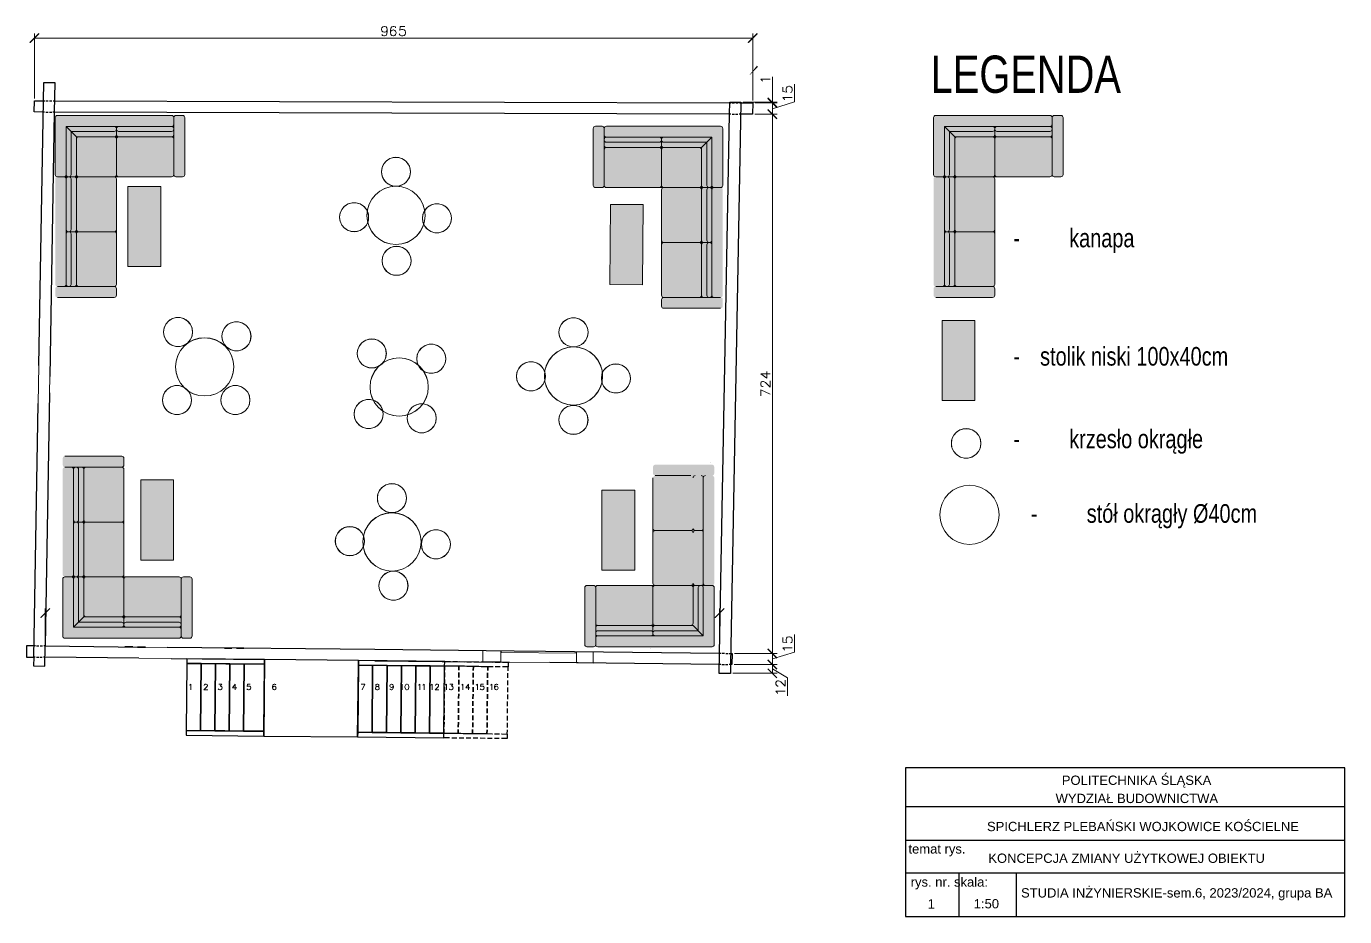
# Model space of a CAD drawing. Header units: millimetres. Extents: x 0 to 673989, y 0 to 383369.
# Drawn here: x 281982 to 299692, y 181524 to 193476 of the extents above; entities that cross this region are included whole.
import ezdxf

# ---------------------------------------------------------------- set-up
doc = ezdxf.new("R2010")
doc.units = ezdxf.units.MM
doc.header["$LTSCALE"] = 500
for name, color, linetype, lineweight in [('meble', 5, 'Continuous', 80), ('przekrój', 140, 'Continuous', 80), ('tabelka', 3, 'Continuous', 15)]:
    doc.layers.add(name, color=color, linetype=linetype, lineweight=lineweight)
for name, color, linetype in [('niewidoczne', 6, 'Continuous'), ('PDF _320-W Umeblowanie', 7, 'Continuous'), ('PDF _A_BUD_DESKI NIEWIDOCZNE', 7, 'Continuous'), ('PDF _A_BUD_slusarka', 7, 'Continuous'), ('PDF _wymiary', 7, 'Continuous'), ('schody', 7, 'Continuous'), ('Tekst', 1, 'Continuous')]:
    doc.layers.add(name, color=color, linetype=linetype)
doc.layers.add('wymiary', color=252, linetype='Continuous', true_color=0x696969)
doc.styles.add('CDMSTYLE', font='CDMSIMPL', dxfattribs={"width": 0.8, "bigfont": 'CDMBIGPL'})
doc.styles.add('PDF Arial', font='arial.ttf')

msp = doc.modelspace()

# ---------------------------------------------------------------- hatches: boundary and pattern name
at = {"layer": 'meble', "lineweight": 25, "true_color": 0xffffff, "transparency": 33554559}
for points in [[(282399, 191457), (282384, 191461), (282373, 191472), (282369, 191487), (282369, 192251), (282373, 192265), (282384, 192276), (282399, 192280), (283933, 192280), (283948, 192276), (283959, 192265), (283962, 192251), (283962, 191995), (282654, 191995), (282654, 191457)], [(284080, 192280), (284094, 192276), (284105, 192265), (284109, 192251), (284109, 191487), (284105, 191472), (284094, 191461), (284080, 191457), (283992, 191457), (283977, 191461), (283966, 191472), (283962, 191487), (283962, 192251), (283966, 192265), (283977, 192276), (283992, 192280)], [(294198, 191457), (294183, 191461), (294173, 191472), (294169, 191487), (294169, 192251), (294173, 192265), (294183, 192276), (294198, 192280), (295733, 192280), (295747, 192276), (295758, 192265), (295762, 192251), (295762, 191995), (294454, 191995), (294454, 191457)], [(295879, 192280), (295894, 192276), (295905, 192265), (295909, 192251), (295909, 191487), (295905, 191472), (295894, 191461), (295879, 191457), (295791, 191457), (295777, 191461), (295766, 191472), (295762, 191487), (295762, 192251), (295766, 192265), (295777, 192276), (295791, 192280)], [(283962, 191995), (283962, 191487), (283959, 191472), (283948, 191461), (283933, 191457), (282654, 191457), (282654, 191995)], [(289628, 192135), (289613, 192131), (289602, 192120), (289598, 192105), (289598, 191341), (289602, 191327), (289613, 191316), (289628, 191312), (289716, 191312), (289730, 191316), (289741, 191327), (289745, 191341), (289745, 192105), (289741, 192120), (289730, 192131), (289716, 192135)], [(291309, 191312), (291324, 191316), (291334, 191327), (291338, 191341), (291338, 192105), (291334, 192120), (291324, 192131), (291309, 192135), (289774, 192135), (289760, 192131), (289749, 192120), (289745, 192105), (289745, 191850), (291053, 191850), (291053, 191312)], [(295762, 191995), (295762, 191487), (295758, 191472), (295747, 191461), (295733, 191457), (294454, 191457), (294454, 191995)], [(289745, 191850), (289745, 191341), (289749, 191327), (289760, 191316), (289774, 191312), (291053, 191312), (291053, 191850)], [(282654, 191457), (282654, 189983), (282399, 189983), (282384, 189987), (282373, 189998), (282369, 190012), (282369, 191428), (282373, 191443), (282384, 191454), (282399, 191457)], [(283163, 191457), (283177, 191454), (283188, 191443), (283192, 191428), (283192, 190012), (283188, 189998), (283177, 189987), (283163, 189983), (282654, 189983), (282654, 191457)], [(294454, 191457), (294454, 189983), (294198, 189983), (294183, 189987), (294173, 189998), (294169, 190012), (294169, 191428), (294173, 191443), (294183, 191454), (294198, 191457)], [(294962, 191457), (294977, 191454), (294988, 191443), (294991, 191428), (294991, 190012), (294988, 189998), (294977, 189987), (294962, 189983), (294454, 189983), (294454, 191457)], [(290545, 191312), (290530, 191308), (290520, 191297), (290516, 191283), (290516, 189867), (290520, 189852), (290530, 189842), (290545, 189838), (291053, 189838), (291053, 191312)], [(291053, 191312), (291053, 189838), (291309, 189838), (291324, 189842), (291334, 189852), (291338, 189867), (291338, 191283), (291334, 191297), (291324, 191308), (291309, 191312)], [(283163, 189983), (283177, 189979), (283188, 189968), (283192, 189954), (283192, 189866), (283188, 189851), (283177, 189840), (283163, 189837), (282399, 189837), (282384, 189840), (282373, 189851), (282369, 189866), (282369, 189954), (282373, 189968), (282384, 189979), (282399, 189983)], [(294962, 189983), (294977, 189979), (294988, 189968), (294991, 189954), (294991, 189866), (294988, 189851), (294977, 189840), (294962, 189837), (294198, 189837), (294183, 189840), (294173, 189851), (294169, 189866), (294169, 189954), (294173, 189968), (294183, 189979), (294198, 189983)], [(290545, 189838), (290530, 189834), (290520, 189823), (290516, 189808), (290516, 189720), (290520, 189706), (290530, 189695), (290545, 189691), (291309, 189691), (291324, 189695), (291334, 189706), (291338, 189720), (291338, 189808), (291334, 189823), (291324, 189834), (291309, 189838)], [(283263, 187559), (283278, 187563), (283288, 187574), (283292, 187589), (283292, 187677), (283288, 187691), (283278, 187702), (283263, 187706), (282499, 187706), (282484, 187702), (282474, 187691), (282470, 187677), (282470, 187589), (282474, 187574), (282484, 187563), (282499, 187559)], [(282755, 186085), (282755, 187559), (282499, 187559), (282484, 187555), (282474, 187545), (282470, 187530), (282470, 186114), (282474, 186100), (282484, 186089), (282499, 186085)], [(283263, 186085), (283278, 186089), (283288, 186100), (283292, 186114), (283292, 187530), (283288, 187545), (283278, 187555), (283263, 187559), (282755, 187559), (282755, 186085)], [(290430, 187445), (290415, 187449), (290404, 187460), (290400, 187474), (290400, 187562), (290404, 187577), (290415, 187588), (290430, 187592), (291194, 187592), (291208, 187588), (291219, 187577), (291223, 187562), (291223, 187474), (291219, 187460), (291208, 187449), (291194, 187445)], [(290430, 185971), (290415, 185975), (290404, 185985), (290400, 186000), (290400, 187416), (290404, 187430), (290415, 187441), (290430, 187445), (290938, 187445), (290938, 185971)], [(290938, 185971), (290938, 187445), (291194, 187445), (291208, 187441), (291219, 187430), (291223, 187416), (291223, 186000), (291219, 185985), (291208, 185975), (291194, 185971)], [(282499, 186085), (282484, 186081), (282474, 186070), (282470, 186056), (282470, 185292), (282474, 185277), (282484, 185266), (282499, 185262), (284033, 185262), (284048, 185266), (284059, 185277), (284063, 185292), (284063, 185547), (282755, 185547), (282755, 186085)], [(284063, 185547), (284063, 186056), (284059, 186070), (284048, 186081), (284033, 186085), (282755, 186085), (282755, 185547)], [(284180, 185262), (284195, 185266), (284205, 185277), (284209, 185292), (284209, 186056), (284205, 186070), (284195, 186081), (284180, 186085), (284092, 186085), (284077, 186081), (284067, 186070), (284063, 186056), (284063, 185292), (284067, 185277), (284077, 185266), (284092, 185262)], [(289512, 185148), (289498, 185152), (289487, 185163), (289483, 185177), (289483, 185941), (289487, 185956), (289498, 185967), (289512, 185971), (289600, 185971), (289615, 185967), (289626, 185956), (289630, 185941), (289630, 185177), (289626, 185163), (289615, 185152), (289600, 185148)], [(289630, 185433), (289630, 185941), (289634, 185956), (289644, 185967), (289659, 185971), (290938, 185971), (290938, 185433)], [(291194, 185971), (291208, 185967), (291219, 185956), (291223, 185941), (291223, 185177), (291219, 185163), (291208, 185152), (291194, 185148), (289659, 185148), (289644, 185152), (289634, 185163), (289630, 185177), (289630, 185433), (290938, 185433), (290938, 185971)]]:
    msp.add_hatch(color=7, dxfattribs=at).paths.add_polyline_path(points)

# ---------------------------------------------------------------- linework, layer by layer
at = {"layer": 'meble', "lineweight": 9}
for points in [[(282684, 191457, -0.41375), (282654, 191487, 0.41375), (282684, 191457, 0.414375), (282654, 191428, -0.414375), (282684, 191457), (282399, 191457, -0.414375), (282369, 191487), (282369, 192251, -0.414375), (282399, 192280), (283933, 192280, -0.41375), (283962, 192251, -0.414375), (283992, 192280), (284080, 192280)], [(283962, 191966, 0.414375), (283933, 191995, -0.414375), (283962, 191966), (283962, 192024), (283962, 192251), (283962, 192163, -0.414375), (283933, 192134, -0.41375), (283962, 192104), (283962, 192095), (283962, 192024, -0.41375), (283933, 191995)], [(284080, 192280, -0.41375), (284109, 192251), (284109, 191487, -0.41375), (284080, 191457), (283992, 191457, -0.414375), (283962, 191487), (283962, 192251)], [(294483, 191457, -0.41375), (294454, 191487, 0.41375), (294483, 191457, 0.414375), (294454, 191428, -0.414375), (294483, 191457), (294198, 191457, -0.414375), (294169, 191487), (294169, 192251, -0.414375), (294198, 192280), (295733, 192280, -0.41375), (295762, 192251, -0.414375), (295791, 192280), (295879, 192280)], [(295762, 191966, 0.414375), (295733, 191995, -0.414375), (295762, 191966), (295762, 192024), (295762, 192251), (295762, 192163, -0.414375), (295733, 192134, -0.41375), (295762, 192104), (295762, 192095), (295762, 192024, -0.41375), (295733, 191995)], [(295879, 192280, -0.41375), (295909, 192251), (295909, 191487, -0.41375), (295879, 191457), (295791, 191457, -0.414375), (295762, 191487), (295762, 192251)], [(282654, 189983), (282654, 190012), (282654, 190691), (282654, 190012), (282654, 191428), (282654, 190750), (282654, 191428), (282654, 191457), (282654, 191487), (282654, 191995), (282516, 192134), (282516, 191487, -0.41375), (282487, 191457), (282399, 191457), (282487, 191457), (282545, 191457), (282554, 191457), (282625, 191457), (282545, 191457), (282554, 191457, -0.415), (282583, 191428), (282583, 190750, -0.415), (282554, 190720, -0.414375), (282583, 190691), (282583, 190012, -0.415), (282554, 189983)], [(283962, 191995), (283933, 191995), (283221, 191995), (283933, 191995), (282684, 191995), (283163, 191995), (282654, 191995), (282516, 192134), (283163, 192134), (282516, 192134), (282583, 192066), (283163, 192066, 0.41375), (283192, 192095), (283192, 192024), (283192, 192104), (283192, 192095), (283192, 192104, 0.41375), (283163, 192134, -0.41375), (283192, 192104, -0.41375), (283221, 192134), (283933, 192134), (282516, 192134), (282516, 191487), (282516, 192134), (282583, 192066), (282583, 191487, -0.414375), (282554, 191457)], [(283192, 192095, 0.41375), (283221, 192066), (283933, 192066, 0.41375), (283962, 192095)], [(289628, 192135, 0.415), (289598, 192105), (289598, 191341, 0.414375), (289628, 191312), (289716, 191312, 0.41375), (289745, 191341), (289745, 192105)], [(291024, 191312, 0.414375), (291053, 191341, -0.414375), (291024, 191312, -0.415), (291053, 191283, 0.415), (291024, 191312), (291309, 191312, 0.41375), (291338, 191341), (291338, 192105, 0.414375), (291309, 192135), (289774, 192135, 0.415), (289745, 192105, 0.414375), (289716, 192135), (289628, 192135)], [(289745, 191820, -0.415), (289774, 191850, 0.415), (289745, 191820), (289745, 191879), (289745, 192105), (289745, 192017, 0.414375), (289774, 191988, 0.415), (289745, 191959), (289745, 191950), (289745, 191879, 0.414375), (289774, 191850)], [(289745, 191850), (289774, 191850), (290486, 191850), (289774, 191850), (291024, 191850), (290545, 191850), (291053, 191850), (291192, 191988), (290545, 191988), (291192, 191988), (291124, 191921), (290545, 191921, -0.414375), (290516, 191950), (290516, 191879), (290516, 191959), (290516, 191950), (290516, 191959, -0.414375), (290545, 191988, 0.414375), (290516, 191959, 0.415), (290486, 191988), (289774, 191988), (291192, 191988), (291192, 191341), (291192, 191988), (291124, 191921), (291124, 191341, 0.414375), (291154, 191312)], [(291053, 189838), (291053, 189867), (291053, 190545), (291053, 189867), (291053, 191283), (291053, 190604), (291053, 191283), (291053, 191312), (291053, 191341), (291053, 191850), (291192, 191988), (291192, 191341, 0.414375), (291221, 191312), (291309, 191312), (291221, 191312), (291162, 191312), (291154, 191312), (291083, 191312), (291162, 191312), (291154, 191312, 0.415), (291124, 191283), (291124, 190604, 0.414375), (291154, 190575, 0.415), (291124, 190545), (291124, 189867, 0.414375), (291154, 189838)], [(294454, 189983), (294454, 190012), (294454, 190691), (294454, 190012), (294454, 191428), (294454, 190750), (294454, 191428), (294454, 191457), (294454, 191487), (294454, 191995), (294315, 192134), (294315, 191487, -0.41375), (294286, 191457), (294198, 191457), (294286, 191457), (294345, 191457), (294353, 191457), (294425, 191457), (294345, 191457), (294353, 191457, -0.415), (294383, 191428), (294383, 190750, -0.415), (294353, 190720, -0.414375), (294383, 190691), (294383, 190012, -0.415), (294353, 189983)], [(295762, 191995), (295733, 191995), (295021, 191995), (295733, 191995), (294483, 191995), (294962, 191995), (294454, 191995), (294315, 192134), (294962, 192134), (294315, 192134), (294383, 192066), (294962, 192066, 0.41375), (294991, 192095), (294991, 192024), (294991, 192104), (294991, 192095), (294991, 192104, 0.41375), (294962, 192134, -0.41375), (294991, 192104, -0.41375), (295021, 192134), (295733, 192134), (294315, 192134), (294315, 191487), (294315, 192134), (294383, 192066), (294383, 191487, -0.414375), (294353, 191457)], [(294991, 192095, 0.41375), (295021, 192066), (295733, 192066, 0.41375), (295762, 192095)], [(290516, 191950, -0.415), (290486, 191921), (289774, 191921, -0.415), (289745, 191950)], [(282654, 191487, -0.41375), (282625, 191457, -0.414375), (282654, 191428)], [(294286, 191457, -0.414375), (294315, 191428, -0.415), (294345, 191457, -0.414375), (294315, 191487, 0.414375), (294345, 191457)], [(294454, 191487, -0.41375), (294425, 191457, -0.414375), (294454, 191428)], [(291053, 191341, 0.41375), (291083, 191312, 0.414375), (291053, 191283)], [(291221, 191312, 0.415), (291192, 191283, 0.414375), (291162, 191312, 0.41375), (291192, 191341, -0.41375), (291162, 191312)], [(282684, 189983, -0.414375), (282654, 190012, 0.414375), (282684, 189983), (282625, 189983), (282554, 189983), (282545, 189983), (282487, 189983), (282399, 189983), (283163, 189983, 0.414375), (283192, 190012, -0.414375), (283163, 189983, -0.41375), (283192, 189954), (283192, 189866, -0.414375), (283163, 189837), (282399, 189837)], [(282545, 189983, -0.415), (282516, 190012, -0.414375), (282487, 189983)], [(291024, 189838, 0.414375), (291053, 189867, -0.414375), (291024, 189838), (291083, 189838), (291154, 189838), (291162, 189838), (291221, 189838), (291309, 189838), (290545, 189838, -0.41375), (290516, 189867, 0.41375), (290545, 189838, 0.414375), (290516, 189808), (290516, 189720, 0.41375), (290545, 189691), (291309, 189691)], [(291162, 189838, 0.41375), (291192, 189867, 0.414375), (291221, 189838)], [(294483, 189983, -0.414375), (294454, 190012, 0.414375), (294483, 189983), (294425, 189983), (294353, 189983), (294345, 189983), (294286, 189983), (294198, 189983), (294962, 189983, 0.414375), (294991, 190012, -0.414375), (294962, 189983, -0.41375), (294991, 189954), (294991, 189866, -0.414375), (294962, 189837), (294198, 189837)], [(294345, 189983, -0.415), (294315, 190012, -0.414375), (294286, 189983)], [(282784, 187559, 0.414375), (282755, 187530, -0.414375), (282784, 187559), (282725, 187559), (282654, 187559), (282645, 187559), (282587, 187559), (282499, 187559), (283263, 187559, -0.415), (283292, 187530, 0.415), (283263, 187559, 0.414375), (283292, 187589), (283292, 187677, 0.415), (283263, 187706), (282499, 187706)], [(282755, 187559), (282755, 187530), (282755, 186851), (282755, 187530), (282755, 186114), (282755, 186793), (282755, 186114), (282755, 186085), (282755, 186056), (282755, 185547), (282616, 185409), (282616, 186056, 0.415), (282587, 186085), (282499, 186085), (282587, 186085), (282645, 186085), (282654, 186085), (282725, 186085), (282645, 186085), (282654, 186085, 0.41375), (282684, 186114), (282684, 186793, 0.414375), (282654, 186822, 0.41375), (282684, 186851), (282684, 187530, 0.414375), (282654, 187559)], [(282645, 187559, 0.414375), (282616, 187530, 0.415), (282587, 187559)], [(291047, 187445, -0.414375), (291076, 187416, -0.414375), (291106, 187445)], [(282784, 186085, 0.414375), (282755, 186056, -0.414375), (282784, 186085, -0.41375), (282755, 186114, 0.41375), (282784, 186085), (282499, 186085, 0.414375), (282470, 186056), (282470, 185292, 0.41375), (282499, 185262), (284033, 185262, 0.414375), (284063, 185292, 0.41375), (284092, 185262), (284180, 185262)], [(282587, 186085, 0.414375), (282616, 186114, 0.41375), (282645, 186085, 0.414375), (282616, 186056, -0.414375), (282645, 186085)], [(284063, 185547), (284033, 185547), (283321, 185547), (284033, 185547), (282784, 185547), (283263, 185547), (282755, 185547), (282616, 185409), (283263, 185409), (282616, 185409), (282684, 185476), (283263, 185476, -0.414375), (283292, 185447), (283292, 185518), (283292, 185438), (283292, 185447), (283292, 185438, -0.414375), (283263, 185409, 0.414375), (283292, 185438, 0.41375), (283321, 185409), (284033, 185409), (282616, 185409), (282616, 186056), (282616, 185409), (282684, 185476), (282684, 186056, 0.414375), (282654, 186085)], [(282755, 186056, 0.415), (282725, 186085, 0.414375), (282755, 186114)], [(284180, 185262, 0.414375), (284209, 185292), (284209, 186056, 0.415), (284180, 186085), (284092, 186085, 0.414375), (284063, 186056), (284063, 185292)], [(289512, 185148, -0.41375), (289483, 185177), (289483, 185941, -0.41375), (289512, 185971), (289600, 185971, -0.41375), (289630, 185941), (289630, 185177)], [(290908, 185971, -0.41375), (290938, 185941, 0.41375), (290908, 185971, 0.414375), (290938, 186000, -0.414375), (290908, 185971), (291194, 185971, -0.41375), (291223, 185941), (291223, 185177, -0.41375), (291194, 185148), (289659, 185148, -0.41375), (289630, 185177, -0.41375), (289600, 185148), (289512, 185148)], [(289630, 185433), (289659, 185433), (290371, 185433), (289659, 185433), (290908, 185433), (290430, 185433), (290938, 185433), (291076, 185295), (290430, 185295), (291076, 185295), (291009, 185362), (290430, 185362, 0.415), (290400, 185333), (290400, 185404), (290400, 185324), (290400, 185333), (290400, 185324, 0.414375), (290430, 185295, -0.414375), (290400, 185324, -0.41375), (290371, 185295), (289659, 185295), (291076, 185295), (291076, 185941), (291076, 185295), (291009, 185362), (291009, 185941, -0.41375), (291038, 185971)], [(290938, 185941, -0.414375), (290967, 185971, -0.415), (290938, 186000)], [(291106, 185971, -0.414375), (291076, 186000, -0.414375), (291047, 185971, -0.41375), (291076, 185941, 0.41375), (291047, 185971)], [(283292, 185447, -0.41375), (283321, 185476), (284033, 185476, -0.414375), (284063, 185447)], [(284063, 185577, -0.414375), (284033, 185547, 0.414375), (284063, 185577), (284063, 185518), (284063, 185292), (284063, 185380, 0.415), (284033, 185409, 0.414375), (284063, 185438), (284063, 185447), (284063, 185518, 0.415), (284033, 185547)], [(289630, 185462, 0.414375), (289659, 185433, -0.414375), (289630, 185462), (289630, 185404), (289630, 185177), (289630, 185265, -0.414375), (289659, 185295, -0.41375), (289630, 185324), (289630, 185333), (289630, 185404, -0.41375), (289659, 185433)], [(290400, 185333, 0.414375), (290371, 185362), (289659, 185362, 0.414375), (289630, 185333)]]:
    msp.add_lwpolyline(points, format="xyb", dxfattribs=at)
for points in [[(282654, 191966, -0.414375), (282684, 191995, 0.414375)], [(283192, 192024, -0.41375), (283163, 191995, -0.414375), (283192, 191966, -0.414375), (283221, 191995, -0.41375)], [(294454, 191966, -0.414375), (294483, 191995, 0.414375)], [(294991, 192024, -0.41375), (294962, 191995, -0.414375), (294991, 191966, -0.414375), (295021, 191995, -0.41375)], [(290516, 191879, 0.41375), (290545, 191850, 0.414375), (290516, 191820, 0.415), (290486, 191850, 0.414375)], [(291053, 191820, 0.415), (291024, 191850, -0.415)], [(283192, 191487, -0.41375), (283163, 191457, -0.414375), (283192, 191428, 0.414375), (283163, 191457), (282684, 191457), (282625, 191457), (282684, 191457), (283933, 191457), (283221, 191457, -0.41375)], [(294991, 191487, -0.41375), (294962, 191457, -0.414375), (294991, 191428, 0.414375), (294962, 191457), (294483, 191457), (294425, 191457), (294483, 191457), (295733, 191457), (295021, 191457, -0.41375)], [(282545, 190720, -0.415), (282516, 190750), (282516, 191428), (282516, 190012), (282516, 190691, -0.414375)], [(283192, 190691), (283192, 190012), (283192, 191428), (283192, 190750, -0.414375), (283163, 190720, -0.41375)], [(290516, 191341, 0.41375), (290545, 191312, 0.414375), (290516, 191283, -0.414375), (290545, 191312), (291024, 191312), (291083, 191312), (291024, 191312), (289774, 191312), (290486, 191312, 0.414375)], [(290516, 190545), (290516, 189867), (290516, 191283), (290516, 190604, 0.41375), (290545, 190575, 0.414375)], [(291162, 190575, 0.41375), (291192, 190604), (291192, 191283), (291192, 189867), (291192, 190545, 0.414375)], [(294345, 190720, -0.415), (294315, 190750), (294315, 191428), (294315, 190012), (294315, 190691, -0.414375)], [(294991, 190691), (294991, 190012), (294991, 191428), (294991, 190750, -0.414375), (294962, 190720, -0.41375)], [(294454, 190691, -0.41375), (294483, 190720, -0.414375), (294454, 190750, -0.414375), (294425, 190720, -0.41375)], [(291053, 190545, 0.415), (291024, 190575, 0.414375), (291053, 190604, 0.41375), (291083, 190575, 0.414375)], [(282645, 186822, 0.414375), (282616, 186793), (282616, 186114), (282616, 187530), (282616, 186851, 0.41375)], [(283292, 186851), (283292, 187530), (283292, 186114), (283292, 186793, 0.415), (283263, 186822, 0.414375)], [(290400, 186737), (290400, 187416), (290400, 186000), (290400, 186678, -0.414375), (290430, 186708, -0.415)], [(291047, 186708, -0.41375), (291076, 186678), (291076, 186000), (291076, 187416), (291076, 186737, -0.414375)], [(282755, 186851, 0.41375), (282784, 186822, 0.414375), (282755, 186793, 0.415), (282725, 186822, 0.414375)], [(290938, 186737, -0.414375), (290908, 186708, -0.41375), (290938, 186678, -0.414375), (290967, 186708, -0.415)], [(283292, 186056, 0.415), (283263, 186085, 0.414375), (283292, 186114, -0.414375), (283263, 186085), (282784, 186085), (282725, 186085), (282784, 186085), (284033, 186085), (283321, 186085, 0.414375)], [(290400, 185941, -0.414375), (290430, 185971, -0.415), (290400, 186000, 0.415), (290430, 185971), (290908, 185971), (290967, 185971), (290908, 185971), (289659, 185971), (290371, 185971, -0.41375)], [(282755, 185577, 0.41375), (282784, 185547, -0.41375)], [(283292, 185518, 0.415), (283263, 185547, 0.414375), (283292, 185577, 0.41375), (283321, 185547, 0.414375)], [(290400, 185404, -0.414375), (290430, 185433, -0.415), (290400, 185462, -0.414375), (290371, 185433, -0.41375)], [(290938, 185462, -0.414375), (290908, 185433, 0.414375)]]:
    msp.add_lwpolyline(points, format="xyb", close=True, dxfattribs=at)
for points in [[(282654, 191966), (282654, 191487)], [(283192, 191966), (283192, 191487)], [(283962, 191487), (283962, 191966)], [(289745, 191341), (289745, 191820)], [(290516, 191820), (290516, 191341)], [(291053, 191820), (291053, 191341)], [(294454, 191966), (294454, 191487)], [(294991, 191966), (294991, 191487)], [(295762, 191487), (295762, 191966)], [(287143, 191524), (287135, 191580), (287112, 191630), (287075, 191672), (287028, 191702), (286975, 191718), (286919, 191718), (286866, 191702), (286819, 191672), (286783, 191630), (286760, 191580), (286752, 191524), (286760, 191469), (286783, 191419), (286819, 191377), (286866, 191347), (286919, 191331), (286975, 191331), (287028, 191347), (287075, 191377), (287112, 191419), (287135, 191469)], [(283163, 191457), (282684, 191457)], [(294962, 191457), (294483, 191457)], [(283787, 191328), (283787, 190253), (283347, 190253), (283347, 191328)], [(287338, 190938), (287331, 191014), (287308, 191088), (287272, 191155), (287224, 191214), (287164, 191263), (287097, 191299), (287024, 191321), (286947, 191329), (286871, 191321), (286798, 191299), (286730, 191263), (286671, 191214), (286622, 191155), (286586, 191088), (286564, 191014), (286556, 190938), (286564, 190862), (286586, 190788), (286622, 190721), (286671, 190662), (286730, 190613), (286798, 190577), (286871, 190555), (286947, 190547), (287024, 190555), (287097, 190577), (287164, 190613), (287224, 190662), (287272, 190721), (287308, 190788), (287331, 190862)], [(290545, 191312), (291024, 191312)], [(286580, 190914), (286572, 190969), (286549, 191020), (286513, 191062), (286466, 191092), (286412, 191108), (286357, 191108), (286303, 191092), (286257, 191062), (286220, 191020), (286197, 190969), (286189, 190914), (286197, 190859), (286220, 190809), (286257, 190766), (286303, 190736), (286357, 190721), (286412, 190721), (286466, 190736), (286513, 190766), (286549, 190809), (286572, 190859)], [(287693, 190900), (287685, 190955), (287662, 191006), (287626, 191048), (287579, 191078), (287525, 191093), (287470, 191093), (287416, 191078), (287369, 191048), (287333, 191006), (287310, 190955), (287302, 190900), (287310, 190845), (287333, 190794), (287369, 190752), (287416, 190722), (287470, 190706), (287525, 190706), (287579, 190722), (287626, 190752), (287662, 190794), (287685, 190845)], [(290259, 190008), (290268, 191083), (289828, 191087), (289819, 190012)], [(290545, 190575), (291024, 190575)], [(291083, 190575), (291154, 190575), (291162, 190575), (291154, 190575)], [(294425, 190720), (294353, 190720), (294345, 190720), (294353, 190720)], [(294962, 190720), (294483, 190720)], [(287151, 190329), (287143, 190384), (287120, 190435), (287083, 190477), (287036, 190507), (286983, 190523), (286927, 190523), (286874, 190507), (286827, 190477), (286791, 190435), (286768, 190384), (286760, 190329), (286768, 190274), (286791, 190224), (286827, 190181), (286874, 190151), (286927, 190136), (286983, 190136), (287036, 190151), (287083, 190181), (287120, 190224), (287143, 190274)], [(282684, 189983), (283163, 189983)], [(294483, 189983), (294962, 189983)], [(291024, 189838), (290545, 189838)], [(284215, 189373), (284207, 189428), (284184, 189478), (284148, 189520), (284101, 189550), (284047, 189566), (283992, 189566), (283938, 189550), (283892, 189520), (283855, 189478), (283832, 189428), (283824, 189373), (283832, 189317), (283855, 189267), (283892, 189225), (283938, 189195), (283992, 189179), (284047, 189179), (284101, 189195), (284148, 189225), (284184, 189267), (284207, 189317)], [(285000, 189315), (284992, 189371), (284969, 189421), (284932, 189463), (284886, 189493), (284832, 189509), (284777, 189509), (284723, 189493), (284676, 189463), (284640, 189421), (284617, 189371), (284609, 189315), (284617, 189260), (284640, 189210), (284676, 189168), (284723, 189138), (284777, 189122), (284832, 189122), (284886, 189138), (284932, 189168), (284969, 189210), (284992, 189260)], [(289528, 189369), (289520, 189424), (289497, 189474), (289460, 189516), (289413, 189546), (289360, 189562), (289304, 189562), (289251, 189546), (289204, 189516), (289168, 189474), (289145, 189424), (289137, 189369), (289145, 189314), (289168, 189263), (289204, 189221), (289251, 189191), (289304, 189175), (289360, 189175), (289413, 189191), (289460, 189221), (289497, 189263), (289520, 189314)], [(294723, 189529), (294723, 188454), (294283, 188454), (294283, 189529)], [(284767, 188905), (284760, 188982), (284737, 189055), (284701, 189123), (284653, 189182), (284593, 189231), (284526, 189267), (284453, 189289), (284376, 189296), (284300, 189289), (284227, 189267), (284159, 189231), (284100, 189182), (284051, 189123), (284015, 189055), (283993, 188982), (283985, 188905), (283993, 188829), (284015, 188756), (284051, 188688), (284100, 188629), (284159, 188580), (284227, 188544), (284300, 188522), (284376, 188515), (284453, 188522), (284526, 188544), (284593, 188580), (284653, 188629), (284701, 188688), (284737, 188756), (284760, 188829)], [(286818, 189085), (286810, 189140), (286787, 189191), (286750, 189233), (286704, 189263), (286650, 189279), (286595, 189279), (286541, 189263), (286494, 189233), (286458, 189191), (286435, 189140), (286427, 189085), (286435, 189030), (286458, 188980), (286494, 188938), (286541, 188908), (286595, 188892), (286650, 188892), (286704, 188908), (286750, 188938), (286787, 188980), (286810, 189030)], [(287617, 189014), (287609, 189069), (287586, 189120), (287549, 189162), (287503, 189192), (287449, 189208), (287394, 189208), (287340, 189192), (287293, 189162), (287257, 189120), (287234, 189069), (287226, 189014), (287234, 188959), (287257, 188908), (287293, 188866), (287340, 188836), (287394, 188820), (287449, 188820), (287503, 188836), (287549, 188866), (287586, 188908), (287609, 188959)], [(289723, 188782), (289716, 188858), (289693, 188932), (289657, 188999), (289609, 189059), (289549, 189107), (289482, 189143), (289408, 189166), (289332, 189173), (289256, 189166), (289183, 189143), (289115, 189107), (289056, 189059), (289007, 188999), (288971, 188932), (288949, 188858), (288941, 188782), (288949, 188706), (288971, 188633), (289007, 188565), (289056, 188506), (289115, 188457), (289183, 188421), (289256, 188399), (289332, 188391), (289408, 188399), (289482, 188421), (289549, 188457), (289609, 188506), (289657, 188565), (289693, 188633), (289716, 188706)], [(287381, 188634), (287373, 188711), (287351, 188784), (287315, 188851), (287266, 188911), (287207, 188959), (287139, 188996), (287066, 189018), (286990, 189025), (286914, 189018), (286840, 188996), (286773, 188959), (286713, 188911), (286665, 188851), (286629, 188784), (286606, 188711), (286599, 188634), (286606, 188558), (286629, 188485), (286665, 188417), (286713, 188358), (286773, 188309), (286840, 188273), (286914, 188251), (286990, 188243), (287066, 188251), (287139, 188273), (287207, 188309), (287266, 188358), (287315, 188417), (287351, 188485), (287373, 188558)], [(288956, 188778), (288948, 188833), (288925, 188884), (288888, 188926), (288842, 188956), (288788, 188972), (288733, 188972), (288679, 188956), (288632, 188926), (288596, 188884), (288573, 188833), (288565, 188778), (288573, 188723), (288596, 188673), (288632, 188631), (288679, 188601), (288733, 188585), (288788, 188585), (288842, 188601), (288888, 188631), (288925, 188673), (288948, 188723)], [(290097, 188750), (290089, 188805), (290066, 188856), (290030, 188898), (289983, 188928), (289930, 188943), (289874, 188943), (289821, 188928), (289774, 188898), (289737, 188856), (289714, 188805), (289706, 188750), (289714, 188695), (289737, 188644), (289774, 188602), (289821, 188572), (289874, 188556), (289930, 188556), (289983, 188572), (290030, 188602), (290066, 188644), (290089, 188695)], [(284201, 188459), (284193, 188514), (284170, 188565), (284133, 188607), (284087, 188637), (284033, 188653), (283978, 188653), (283924, 188637), (283877, 188607), (283841, 188565), (283818, 188514), (283810, 188459), (283818, 188404), (283841, 188354), (283877, 188312), (283924, 188282), (283978, 188266), (284033, 188266), (284087, 188282), (284133, 188312), (284170, 188354), (284193, 188404)], [(284986, 188459), (284978, 188514), (284955, 188565), (284918, 188607), (284871, 188637), (284818, 188653), (284762, 188653), (284709, 188637), (284662, 188607), (284626, 188565), (284603, 188514), (284595, 188459), (284603, 188404), (284626, 188354), (284662, 188312), (284709, 188282), (284762, 188266), (284818, 188266), (284871, 188282), (284918, 188312), (284955, 188354), (284978, 188404)], [(286775, 188272), (286767, 188327), (286744, 188378), (286708, 188420), (286661, 188450), (286607, 188466), (286552, 188466), (286498, 188450), (286452, 188420), (286415, 188378), (286392, 188327), (286384, 188272), (286392, 188217), (286415, 188166), (286452, 188124), (286498, 188094), (286552, 188079), (286607, 188079), (286661, 188094), (286708, 188124), (286744, 188166), (286767, 188217)], [(287488, 188215), (287481, 188270), (287457, 188321), (287421, 188363), (287374, 188393), (287321, 188408), (287265, 188408), (287212, 188393), (287165, 188363), (287128, 188321), (287105, 188270), (287097, 188215), (287105, 188160), (287128, 188109), (287165, 188067), (287212, 188037), (287265, 188021), (287321, 188021), (287374, 188037), (287421, 188067), (287457, 188109), (287481, 188160)], [(289527, 188193), (289519, 188248), (289496, 188299), (289459, 188341), (289412, 188371), (289359, 188387), (289303, 188387), (289250, 188371), (289203, 188341), (289167, 188299), (289144, 188248), (289136, 188193), (289144, 188138), (289167, 188088), (289203, 188046), (289250, 188016), (289303, 188000), (289359, 188000), (289412, 188016), (289459, 188046), (289496, 188088), (289519, 188138)], [(294806, 187878), (294798, 187934), (294774, 187986), (294737, 188029), (294690, 188059), (294635, 188075), (294579, 188075), (294524, 188059), (294477, 188029), (294440, 187986), (294416, 187934), (294408, 187878), (294416, 187822), (294440, 187771), (294477, 187728), (294524, 187697), (294579, 187681), (294635, 187681), (294690, 187697), (294737, 187728), (294774, 187771), (294798, 187822)], [(282784, 187559), (283263, 187559)], [(283959, 186312), (283959, 187387), (283519, 187387), (283519, 186312)], [(290908, 187445), (290430, 187445)], [(287088, 187142), (287080, 187197), (287057, 187248), (287021, 187290), (286974, 187320), (286920, 187335), (286865, 187335), (286811, 187320), (286765, 187290), (286728, 187248), (286705, 187197), (286697, 187142), (286705, 187087), (286728, 187036), (286765, 186994), (286811, 186964), (286865, 186948), (286920, 186948), (286974, 186964), (287021, 186994), (287057, 187036), (287080, 187087)], [(290154, 187250), (290154, 186175), (289714, 186175), (289714, 187250)], [(295049, 186920), (295042, 186997), (295019, 187072), (294982, 187141), (294933, 187201), (294872, 187250), (294804, 187287), (294729, 187310), (294651, 187317), (294574, 187310), (294499, 187287), (294430, 187250), (294370, 187201), (294321, 187141), (294284, 187072), (294261, 186997), (294254, 186920), (294261, 186842), (294284, 186767), (294321, 186699), (294370, 186638), (294430, 186589), (294499, 186552), (294574, 186529), (294651, 186522), (294729, 186529), (294804, 186552), (294872, 186589), (294933, 186638), (294982, 186699), (295019, 186767), (295042, 186842)], [(287284, 186555), (287276, 186632), (287254, 186705), (287218, 186773), (287169, 186832), (287110, 186881), (287042, 186917), (286969, 186939), (286893, 186946), (286816, 186939), (286743, 186917), (286675, 186881), (286616, 186832), (286567, 186773), (286531, 186705), (286509, 186632), (286502, 186555), (286509, 186479), (286531, 186406), (286567, 186338), (286616, 186279), (286675, 186230), (286743, 186194), (286816, 186172), (286893, 186164), (286969, 186172), (287042, 186194), (287110, 186230), (287169, 186279), (287218, 186338), (287254, 186406), (287276, 186479)], [(282725, 186822), (282654, 186822), (282645, 186822), (282654, 186822)], [(283263, 186822), (282784, 186822)], [(286524, 186566), (286516, 186621), (286493, 186672), (286456, 186714), (286409, 186744), (286356, 186759), (286300, 186759), (286247, 186744), (286200, 186714), (286164, 186672), (286141, 186621), (286133, 186566), (286141, 186511), (286164, 186460), (286200, 186418), (286247, 186388), (286300, 186372), (286356, 186372), (286409, 186388), (286456, 186418), (286493, 186460), (286516, 186511)], [(287679, 186523), (287672, 186578), (287648, 186629), (287612, 186671), (287565, 186701), (287512, 186717), (287456, 186717), (287403, 186701), (287356, 186671), (287319, 186629), (287296, 186578), (287288, 186523), (287296, 186468), (287319, 186417), (287356, 186375), (287403, 186345), (287456, 186330), (287512, 186330), (287565, 186345), (287612, 186375), (287648, 186417), (287672, 186468)], [(290430, 186708), (290908, 186708)], [(290967, 186708), (291038, 186708), (291047, 186708), (291038, 186708)], [(287109, 185967), (287101, 186022), (287078, 186072), (287041, 186114), (286994, 186144), (286941, 186160), (286885, 186160), (286832, 186144), (286785, 186114), (286749, 186072), (286726, 186022), (286718, 185967), (286726, 185912), (286749, 185861), (286785, 185819), (286832, 185789), (286885, 185773), (286941, 185773), (286994, 185789), (287041, 185819), (287078, 185861), (287101, 185912)], [(282755, 185577), (282755, 186056)], [(283263, 186085), (282784, 186085)], [(283292, 185577), (283292, 186056)], [(284063, 186056), (284063, 185577)], [(290430, 185971), (290908, 185971)], [(289630, 185941), (289630, 185462)], [(290400, 185462), (290400, 185941)], [(290938, 185462), (290938, 185941)]]:
    msp.add_lwpolyline(points, close=True, dxfattribs=at)
at = {"layer": 'meble', "lineweight": 5}
for points in [[(291166, 187624), (291166, 187624)], [(290360, 185119), (290363, 185121)]]:
    msp.add_lwpolyline(points, dxfattribs=at)
at = {"layer": 'meble', "lineweight": 0}
for centre, radius in [((286947, 191524), 195), ((286947, 190938), 391), ((286385, 190914), 195), ((287497, 190900), 195), ((286955, 190329), 195), ((284020, 189373), 195), ((284804, 189315), 195), ((289332, 189369), 196), ((284376, 188905), 391), ((286622, 189085), 195), ((287421, 189014), 195), ((289332, 188782), 391), ((286990, 188634), 391), ((288760, 188778), 195), ((289902, 188750), 195), ((284005, 188459), 195), ((284790, 188459), 195), ((286580, 188272), 195), ((287293, 188215), 195), ((289331, 188193), 195), ((294607, 187878), 199), ((286893, 187142), 196), ((286893, 186555), 391), ((286328, 186566), 196), ((287484, 186523), 195), ((286913, 185967), 195)]:
    msp.add_circle(centre, radius, dxfattribs=at)
at = {"layer": 'meble', "lineweight": 9}
for centre, start, end in [((283933, 191487), 270.0453, 359.9547), ((283933, 191487), 270.0453, 359.9547), ((295733, 191487), 270.0453, 359.9547), ((295733, 191487), 270.0453, 359.9547), ((289774, 191341), 179.9842, 270.0158), ((289774, 191341), 179.9842, 270.0158), ((282625, 190012), 269.9842, 0.0158), ((291083, 189867), 180.0453, 269.9547), ((294425, 190012), 269.9842, 0.0158), ((282725, 187530), 359.9231, 90.0769), ((290967, 187416), 89.9231, 180.0769), ((284034, 186056), 359.9231, 90.0769), ((284034, 186056), 359.9231, 90.0769), ((289659, 185941), 90.0453, 179.9547), ((289659, 185941), 90.0453, 179.9547)]:
    msp.add_arc(centre, 29.3, start, end, dxfattribs=at)
at = {"layer": 'meble', "color": 7, "lineweight": 0, "true_color": 0xffffff, "transparency": 33554559}
for points in [[(283787, 191328), (283787, 190253), (283347, 191328), (283347, 190253)], [(290259, 190008), (290268, 191083), (289819, 190012), (289828, 191087)], [(294723, 189529), (294723, 188454), (294283, 189529), (294283, 188454)], [(283959, 186312), (283959, 187387), (283519, 186312), (283519, 187387)], [(290154, 187250), (290154, 186175), (289714, 187250), (289714, 186175)]]:
    msp.add_solid(points, dxfattribs=at)
at = {"layer": 'niewidoczne', "lineweight": 30}
for points in [[(282244, 192475), (282276, 192475)], [(282293, 192475), (282325, 192475)], [(291465, 192448), (291497, 192448)], [(291513, 192448), (291545, 192448)], [(282242, 192325), (282274, 192325)], [(282291, 192325), (282323, 192325)], [(291463, 192297), (291494, 192297)], [(291509, 192297), (291541, 192297)], [(282119, 185158), (282151, 185158)], [(282168, 185158), (282200, 185158)], [(282117, 185007), (282149, 185007)], [(282164, 185007), (282196, 185007)], [(291327, 184910), (291359, 184910)], [(291329, 185060), (291361, 185060)], [(291374, 184910), (291405, 184908)], [(291378, 185058), (291410, 185058)]]:
    msp.add_lwpolyline(points, dxfattribs=at)
at = {"layer": 'PDF _320-W Umeblowanie', "lineweight": 9}
msp.add_lwpolyline([(282487, 191457, -0.414375), (282516, 191428, -0.415), (282545, 191457, -0.414375), (282516, 191487, 0.414375), (282545, 191457)], format="xyb", dxfattribs=at)
msp.add_lwpolyline([(282654, 190691, -0.41375), (282684, 190720, -0.414375), (282654, 190750, -0.414375), (282625, 190720, -0.41375)], format="xyb", close=True, dxfattribs=at)
for points in [[(282625, 190720), (282554, 190720), (282545, 190720), (282554, 190720)], [(283163, 190720), (282684, 190720)]]:
    msp.add_lwpolyline(points, close=True, dxfattribs=at)
at = {"layer": 'PDF _A_BUD_DESKI NIEWIDOCZNE', "lineweight": 25}
for points in [[(283305, 185145), (283305, 185145), (283413, 185145), (283305, 185145)], [(283584, 185142), (283584, 185143), (283476, 185143), (283584, 185143)], [(284645, 185131), (284645, 185130), (284744, 185130), (284645, 185130)], [(284905, 185128), (284806, 185130), (284905, 185128), (284905, 185129)], [(283303, 184995), (283303, 184995)]]:
    msp.add_lwpolyline(points, dxfattribs=at)
at = {"layer": 'PDF _A_BUD_slusarka', "lineweight": 20}
for points in [[(288954, 185086), (288535, 185090)], [(288474, 184940), (289014, 184935)]]:
    msp.add_lwpolyline(points, dxfattribs=at)
at = {"layer": 'PDF _wymiary', "lineweight": 18}
for points in [[(282388, 192325), (282829, 192325)], [(282234, 185187), (282234, 185661)], [(291293, 185092), (291293, 185661)]]:
    msp.add_lwpolyline(points, dxfattribs=at)
at = {"layer": 'przekrój', "lineweight": 30}
for points in [[(282227, 192325), (282206, 192325), (282088, 192327), (282090, 192475), (282210, 192475), (282215, 192725), (282365, 192725), (282356, 192325), (282337, 192325)], [(282149, 188925), (282210, 192475), (282229, 192475)], [(282340, 192475), (282359, 192475), (291429, 192448), (291450, 192448)], [(291560, 192448), (291579, 192448), (291441, 184908), (291422, 184908)], [(291446, 192297), (291427, 192297), (291431, 192458), (291579, 192458), (291579, 192448), (291740, 192448), (291738, 192297), (291577, 192297), (291558, 192297)], [(288954, 185086), (291293, 185060), (291427, 192297), (282356, 192325), (282297, 188775)], [(282293, 188555), (282234, 185158), (283544, 185143)], [(282100, 185007), (282081, 185007), (282141, 188411)], [(282105, 185158), (282083, 185158), (281984, 185160), (281982, 185009), (282081, 185007), (282079, 184889), (282229, 184887), (282234, 185158), (282215, 185158)], [(286664, 185109), (283874, 185139)], [(288535, 185090), (286664, 185109)], [(283491, 184992), (282232, 185007), (282213, 185007)], [(291310, 184910), (291291, 184910), (289014, 184935)], [(291425, 185058), (291444, 185058), (291465, 185058), (291461, 184908), (291441, 184908), (291439, 184789), (291289, 184789), (291293, 185060), (291314, 185060)]]:
    msp.add_lwpolyline(points, dxfattribs=at)
at = {"layer": 'przekrój', "lineweight": 20}
for points in [[(282141, 188411), (282149, 188925)], [(282297, 188775), (282293, 188555)], [(283874, 185139), (283544, 185143)], [(283491, 184992), (283925, 184988)]]:
    msp.add_lwpolyline(points, dxfattribs=at)
for points in [[(288115, 185095), (288354, 185091), (288354, 184943), (288113, 184945)], [(288361, 185072), (289370, 185061), (289370, 185080), (288361, 185091)], [(289374, 185080), (289595, 185078), (289595, 184928), (289374, 184930)]]:
    msp.add_lwpolyline(points, close=True, dxfattribs=at)
at = {"layer": 'schody', "lineweight": 30}
for points in [[(283925, 184988), (285182, 184976)], [(286664, 184959), (286664, 184959), (288474, 184940)]]:
    msp.add_lwpolyline(points, dxfattribs=at)
at = {"layer": 'schody', "lineweight": 25}
for points in [[(284331, 184921), (284137, 184923), (284128, 184023), (284321, 184021)], [(284139, 184986), (284137, 184923), (285182, 184912), (285182, 184976)], [(284524, 184918), (284331, 184921), (284321, 184021), (284513, 184019)], [(284717, 184916), (284524, 184918), (284513, 184019), (284706, 184017)], [(284909, 184914), (284717, 184916), (284706, 184017), (284901, 184015)], [(285182, 184912), (284909, 184914), (284901, 184015), (285172, 184012)], [(286444, 184961), (285182, 184976), (285172, 183949), (286431, 183936), (286442, 184899)], [(286634, 184897), (286442, 184899), (286433, 184000), (286626, 183998)], [(286444, 184961), (286442, 184899), (287600, 184887), (287602, 184950)], [(286829, 184895), (286634, 184897), (286626, 183998), (286819, 183995)], [(287022, 184893), (286829, 184895), (286819, 183995), (287011, 183993)], [(287214, 184891), (287022, 184893), (287011, 183993), (287204, 183991)], [(287407, 184889), (287214, 184891), (287204, 183991), (287399, 183989)], [(287792, 184800), (287792, 184736)], [(287985, 184798), (287985, 184734)], [(288177, 184796), (288177, 184732)], [(287792, 184705), (287790, 184641)], [(287790, 184609), (287790, 184546)], [(287985, 184702), (287983, 184639)], [(287983, 184607), (287983, 184544)], [(288175, 184605), (288175, 184542)], [(288177, 184700), (288177, 184637)], [(287790, 184514), (287788, 184451)], [(287788, 184419), (287788, 184355)], [(287983, 184512), (287981, 184448)], [(287981, 184417), (287981, 184353)], [(288173, 184415), (288173, 184351)], [(288175, 184510), (288175, 184446)], [(287788, 184324), (287786, 184260)], [(287786, 184228), (287786, 184165)], [(287979, 184226), (287979, 184163)], [(287981, 184321), (287981, 184258)], [(288173, 184224), (288171, 184161)], [(288173, 184319), (288173, 184256)], [(284128, 184023), (284128, 183960), (285172, 183949), (285172, 184012)], [(287786, 184133), (287784, 184070)], [(287979, 184131), (287979, 184067)], [(288171, 184129), (288171, 184065)], [(286433, 184000), (286431, 183936), (287589, 183924), (287591, 183987)]]:
    msp.add_lwpolyline(points, close=True, dxfattribs=at)
for points in [[(287678, 184885), (287600, 184887), (287602, 184950), (287678, 184948)], [(287710, 184948), (287773, 184948)], [(287805, 184948), (287868, 184946)], [(287900, 184946), (287964, 184946)], [(287995, 184946), (288059, 184944)], [(288091, 184944), (288154, 184944)], [(288186, 184944), (288249, 184942)], [(288281, 184942), (288345, 184942)], [(288376, 184942), (288453, 184940), (288453, 184878), (288376, 184878)], [(287633, 184887), (287600, 184887), (287407, 184889), (287399, 183989), (287591, 183987), (287600, 184887), (287600, 184834)], [(287600, 184802), (287600, 184738)], [(287729, 184885), (287665, 184887)], [(287773, 184885), (287710, 184885)], [(287826, 184885), (287792, 184885), (287792, 184832), (287792, 184885), (287760, 184885)], [(287868, 184885), (287805, 184885)], [(287921, 184882), (287858, 184885)], [(287964, 184882), (287900, 184882)], [(288019, 184882), (287987, 184882), (287985, 184829), (287987, 184882), (287953, 184882)], [(288059, 184882), (287995, 184882)], [(288114, 184880), (288050, 184882)], [(288154, 184880), (288091, 184880)], [(288252, 184880), (288180, 184880), (288180, 184827), (288180, 184880), (288146, 184880)], [(288249, 184880), (288186, 184880)], [(288345, 184878), (288281, 184878)], [(288347, 184878), (288283, 184878)], [(288453, 184823), (288453, 184878), (288448, 184878), (288379, 184878)], [(288451, 184728), (288451, 184791)], [(287597, 184707), (287597, 184643)], [(287597, 184611), (287597, 184548)], [(288448, 184537), (288448, 184601)], [(288451, 184633), (288451, 184696)], [(287595, 184516), (287595, 184453)], [(287595, 184421), (287595, 184357)], [(288446, 184349), (288446, 184412)], [(288448, 184444), (288448, 184508)], [(287593, 184326), (287593, 184262)], [(287593, 184230), (287593, 184167)], [(288444, 184158), (288444, 184222)], [(288446, 184254), (288446, 184317)], [(287593, 184135), (287591, 184072)], [(287591, 184040), (287591, 183987), (287623, 183987)], [(287750, 183985), (287784, 183985), (287784, 184038), (287784, 183985), (287818, 183985)], [(287945, 183983), (287976, 183983), (287976, 184036), (287976, 183983), (288010, 183983)], [(288137, 183981), (288169, 183981), (288171, 184034), (288169, 183981), (288243, 183979)], [(288370, 183979), (288442, 183976), (288444, 184031)], [(288444, 184063), (288444, 184127)], [(287667, 183924), (287589, 183924), (287591, 183987), (287667, 183985)], [(287655, 183985), (287718, 183985)], [(287699, 183985), (287763, 183985)], [(287763, 183921), (287699, 183921)], [(287794, 183985), (287858, 183983)], [(287858, 183921), (287794, 183921)], [(287849, 183983), (287913, 183983)], [(287890, 183983), (287953, 183983)], [(287953, 183919), (287890, 183919)], [(287985, 183983), (288048, 183981)], [(288048, 183919), (287985, 183919)], [(288042, 183981), (288106, 183981)], [(288080, 183981), (288144, 183981)], [(288144, 183917), (288080, 183919)], [(288175, 183981), (288239, 183979)], [(288239, 183917), (288175, 183917)], [(288271, 183979), (288334, 183979)], [(288334, 183915), (288271, 183917)], [(288275, 183979), (288338, 183979)], [(288366, 183979), (288442, 183976), (288442, 183915), (288366, 183915)]]:
    msp.add_lwpolyline(points, dxfattribs=at)
at = {"layer": 'schody', "lineweight": 18}
for points in [[(284175, 184631), (284181, 184635), (284192, 184645), (284192, 184571)], [(284372, 184628), (284372, 184631), (284374, 184639), (284378, 184641), (284384, 184645), (284399, 184645), (284405, 184641), (284410, 184639), (284414, 184631), (284414, 184624), (284410, 184618), (284403, 184605), (284367, 184571), (284418, 184571)], [(284566, 184645), (284607, 184645), (284585, 184618), (284596, 184618), (284602, 184614), (284607, 184609), (284611, 184599), (284611, 184592), (284607, 184582), (284600, 184573), (284590, 184571), (284579, 184571), (284566, 184573), (284564, 184578), (284560, 184584)], [(284789, 184571), (284789, 184645), (284753, 184595), (284808, 184595)], [(284990, 184645), (284954, 184645), (284949, 184614), (284954, 184618), (284964, 184620), (284975, 184620), (284985, 184618), (284992, 184609), (284996, 184599), (284996, 184592), (284992, 184582), (284985, 184573), (284975, 184571), (284964, 184571), (284954, 184573), (284949, 184578), (284945, 184584)], [(285333, 184635), (285330, 184641), (285320, 184645), (285311, 184645), (285301, 184641), (285294, 184631), (285290, 184614), (285290, 184595), (285294, 184582), (285301, 184573), (285311, 184571), (285316, 184571), (285326, 184573), (285333, 184582), (285337, 184592), (285337, 184595), (285333, 184605), (285326, 184614), (285316, 184618), (285311, 184618), (285301, 184614), (285294, 184605), (285290, 184595)], [(286480, 184645), (286529, 184645), (286493, 184571)], [(286912, 184620), (286907, 184609), (286901, 184603), (286891, 184599), (286886, 184599), (286876, 184603), (286869, 184609), (286865, 184620), (286865, 184624), (286869, 184635), (286876, 184641), (286886, 184645), (286891, 184645), (286901, 184641), (286907, 184635), (286912, 184620), (286912, 184603), (286907, 184584), (286901, 184573), (286891, 184571), (286882, 184571), (286871, 184573), (286869, 184582)], [(287011, 184631), (287020, 184635), (287030, 184645), (287030, 184571)], [(287250, 184631), (287259, 184635), (287269, 184645), (287269, 184571)], [(287307, 184631), (287316, 184635), (287327, 184645), (287327, 184571)], [(287415, 184631), (287424, 184635), (287435, 184645), (287435, 184571)], [(287477, 184628), (287477, 184631), (287481, 184639), (287485, 184641), (287492, 184645), (287506, 184645), (287513, 184641), (287517, 184639), (287519, 184631), (287519, 184624), (287517, 184618), (287509, 184605), (287473, 184571), (287523, 184571)], [(287608, 184631), (287614, 184635), (287625, 184645), (287625, 184571)], [(287672, 184645), (287712, 184645), (287691, 184618), (287701, 184618), (287708, 184614), (287712, 184609), (287714, 184599), (287714, 184592), (287712, 184582), (287703, 184573), (287693, 184571), (287682, 184571), (287672, 184573), (287667, 184578), (287665, 184584)], [(287830, 184631), (287837, 184635), (287847, 184645), (287847, 184571)], [(287923, 184571), (287923, 184645), (287887, 184595), (287940, 184595)], [(288023, 184631), (288029, 184635), (288042, 184645), (288042, 184571)], [(288122, 184645), (288086, 184645), (288084, 184614), (288086, 184618), (288099, 184620), (288110, 184620), (288120, 184618), (288127, 184609), (288131, 184599), (288131, 184592), (288127, 184582), (288120, 184573), (288110, 184571), (288099, 184571), (288086, 184573), (288084, 184578), (288080, 184584)], [(288216, 184631), (288224, 184635), (288235, 184645), (288235, 184571)], [(288317, 184635), (288313, 184641), (288302, 184645), (288294, 184645), (288283, 184641), (288277, 184631), (288273, 184614), (288273, 184595), (288277, 184582), (288283, 184573), (288294, 184571), (288298, 184571), (288309, 184573), (288317, 184582), (288319, 184592), (288319, 184595), (288317, 184605), (288309, 184614), (288298, 184618), (288294, 184618), (288283, 184614), (288277, 184605), (288273, 184595)]]:
    msp.add_lwpolyline(points, dxfattribs=at)
for points in [[(286689, 184645), (286679, 184641), (286677, 184635), (286677, 184628), (286679, 184620), (286687, 184618), (286700, 184614), (286711, 184609), (286719, 184603), (286721, 184595), (286721, 184584), (286719, 184578), (286715, 184573), (286704, 184571), (286689, 184571), (286679, 184573), (286677, 184578), (286672, 184584), (286672, 184595), (286677, 184603), (286683, 184609), (286694, 184614), (286708, 184618), (286715, 184620), (286719, 184628), (286719, 184635), (286715, 184641), (286704, 184645)], [(287089, 184645), (287079, 184641), (287073, 184631), (287068, 184614), (287068, 184603), (287073, 184584), (287079, 184573), (287089, 184571), (287098, 184571), (287109, 184573), (287115, 184584), (287119, 184603), (287119, 184614), (287115, 184631), (287109, 184641), (287098, 184645)]]:
    msp.add_lwpolyline(points, close=True, dxfattribs=at)
at = {"layer": 'tabelka', "lineweight": 25}
msp.add_lwpolyline([(299692, 181524), (299692, 183522), (293792, 183522), (293792, 181524)], close=True, dxfattribs=at)
for points in [[(293792, 183004), (299692, 183004)], [(293792, 182549), (299692, 182549)], [(293792, 182113), (299692, 182113)], [(294508, 182113), (294508, 181524)], [(295278, 182113), (295278, 181524)]]:
    msp.add_lwpolyline(points, dxfattribs=at)
at = {"layer": 'tabelka', "lineweight": 25, "transparency": 33554559}
for points in [[(282145, 193387), (282035, 193250), (282020, 193263)], [(282160, 193375), (282145, 193387), (282035, 193250)], [(282291, 185668), (282179, 185530), (282166, 185543)], [(282304, 185655), (282291, 185668), (282179, 185530)], [(291226, 185543), (291238, 185530), (291350, 185668)], [(291238, 185530), (291350, 185668), (291363, 185655)]]:
    msp.add_solid(points, dxfattribs=at)
at = {"layer": 'wymiary', "lineweight": 18}
for points in [[(286831, 193434), (286825, 193415), (286814, 193404), (286795, 193398), (286789, 193398), (286772, 193404), (286759, 193415), (286753, 193434), (286753, 193440), (286759, 193457), (286772, 193470), (286789, 193476), (286795, 193476), (286814, 193470), (286825, 193457), (286831, 193434), (286831, 193404), (286825, 193375), (286814, 193356), (286795, 193349), (286785, 193349), (286766, 193356), (286759, 193368)], [(286943, 193457), (286939, 193470), (286920, 193476), (286910, 193476), (286891, 193470), (286880, 193451), (286874, 193421), (286874, 193392), (286880, 193368), (286891, 193356), (286910, 193349), (286914, 193349), (286933, 193356), (286943, 193368), (286950, 193385), (286950, 193392), (286943, 193411), (286933, 193421), (286914, 193428), (286910, 193428), (286891, 193421), (286880, 193411), (286874, 193392)], [(287064, 193476), (287005, 193476), (286998, 193421), (287005, 193428), (287022, 193434), (287039, 193434), (287058, 193428), (287070, 193415), (287075, 193398), (287075, 193385), (287070, 193368), (287058, 193356), (287039, 193349), (287022, 193349), (287005, 193356), (286998, 193362), (286992, 193375)], [(282090, 193381), (282090, 192507), (282090, 192941)], [(282090, 193320), (291740, 193320)], [(291740, 193381), (291740, 192479), (291740, 192941)], [(291871, 192740), (291865, 192750), (291848, 192769), (291973, 192769)], [(292005, 192799), (292005, 192458), (292005, 192448), (292005, 192323)], [(292005, 192371), (292301, 192462), (292301, 192702)], [(292144, 192659), (292144, 192600), (292197, 192594), (292193, 192600), (292187, 192617), (292187, 192636), (292193, 192653), (292203, 192666), (292223, 192672), (292233, 192672), (292252, 192666), (292263, 192653), (292269, 192636), (292269, 192617), (292263, 192600), (292259, 192594), (292246, 192587)], [(292168, 192492), (292163, 192505), (292144, 192522), (292269, 192522)], [(291611, 192458), (292066, 192458)], [(292005, 192448), (292005, 192297), (292005, 185058), (292005, 184908), (292005, 184791)], [(291973, 188811), (291848, 188811), (291930, 188752), (291930, 188841)], [(291878, 188640), (291871, 188640), (291858, 188646), (291854, 188650), (291848, 188663), (291848, 188686), (291854, 188699), (291858, 188705), (291871, 188709), (291884, 188709), (291894, 188705), (291913, 188693), (291973, 188633), (291973, 188716)], [(291848, 188515), (291848, 188597), (291973, 188538)], [(292005, 184984), (292301, 185073), (292301, 185314)], [(292144, 185270), (292144, 185210), (292197, 185204), (292193, 185210), (292187, 185227), (292187, 185246), (292193, 185263), (292203, 185276), (292223, 185282), (292233, 185282), (292252, 185276), (292263, 185263), (292269, 185246), (292269, 185227), (292263, 185210), (292259, 185204), (292246, 185198)], [(292168, 185103), (292163, 185115), (292144, 185132), (292269, 185132)], [(291471, 184791), (292066, 184791)], [(292005, 184849), (292208, 184730), (292208, 184489)], [(292081, 184620), (292074, 184620), (292062, 184626), (292057, 184633), (292051, 184645), (292051, 184669), (292057, 184681), (292062, 184686), (292074, 184692), (292087, 184692), (292098, 184686), (292117, 184675), (292176, 184616), (292176, 184698)], [(292074, 184520), (292068, 184531), (292051, 184550), (292176, 184550)]]:
    msp.add_lwpolyline(points, dxfattribs=at)
for points in [[(292066, 192448), (291772, 192448)], [(292066, 192297), (291767, 192297)], [(292066, 184908), (291492, 184908)], [(292066, 185058), (291497, 185058)]]:
    msp.add_lwpolyline(points, close=True, dxfattribs=at)
at = {"layer": 'wymiary', "lineweight": 25, "transparency": 33554559}
for points in [[(291670, 193263), (291685, 193250), (291795, 193387)], [(291685, 193250), (291795, 193387), (291810, 193375)], [(291685, 192810), (291795, 192947), (291810, 192934)], [(291947, 192526), (291935, 192513), (292072, 192401)], [(292072, 192393), (291935, 192503), (291947, 192517)], [(292072, 192393), (291935, 192503), (291947, 192517)], [(291935, 192513), (292072, 192401), (292060, 192388)], [(292060, 192378), (292072, 192393), (291935, 192503)], [(292060, 192378), (292072, 192393), (291935, 192503)], [(291947, 192367), (291935, 192352), (292072, 192242)], [(292072, 192242), (291935, 192352), (291947, 192367)], [(291935, 192352), (292072, 192242), (292060, 192227)], [(292060, 192227), (292072, 192242), (291935, 192352)], [(291947, 185128), (291935, 185113), (292072, 185003)], [(292072, 185003), (291935, 185113), (291947, 185128)], [(291935, 185113), (292072, 185003), (292060, 184988)], [(292060, 184988), (292072, 185003), (291935, 185113)], [(291947, 184978), (291935, 184965), (292072, 184853)], [(292072, 184853), (291935, 184965), (291947, 184978)], [(291935, 184965), (292072, 184853), (292060, 184838)], [(292060, 184838), (292072, 184853), (291935, 184965)], [(291947, 184859), (291935, 184846), (292072, 184734)], [(291935, 184846), (292072, 184734), (292060, 184722)]]:
    msp.add_solid(points, dxfattribs=at)

# ---------------------------------------------------------------- texts
at = {"layer": 'Tekst', "color": 1, "lineweight": 25, "attachment_point": 1, "style": 'CDMSTYLE'}
for s, width, gutter_width, insert, char_height in [('LEGENDA', 6849.36, 1.25, (294130, 193084), 500), ('\\pxi-3,l4,t4;-^Ikanapa ', 3776.6, 12.5, (294991, 190760), 250), ('\\pxi-1.4381,l2.4381,t2.4381;-^Istolik niski 100x40cm', 3776.6, 12.5, (294991, 189172), 250), ('\\pxi-3,l4,t4;-^Ikrzesło okrągłe ', 3776.6, 12.5, (294991, 188063), 250), ('\\pxi-3,l4,t4;-^Istół okrągły %%C40cm', 3776.6, 12.5, (295227, 187062), 250)]:
    msp.add_mtext_dynamic_manual_height_columns(s, width=width, gutter_width=gutter_width, heights=[0], dxfattribs=dict(at, insert=insert, char_height=char_height))
at = {"layer": 'Tekst', "lineweight": 25, "attachment_point": 7, "style": 'PDF Arial'}
for s, insert, char_height in [('POLITECHNIKA ŚLĄSKA', (295892, 183256), 124.99), ('WYDZIAŁ BUDOWNICTWA', (295809, 183047), 124.99), ('SPICHLERZ PLEBAŃSKI WOJKOWICE KOŚCIELNE', (294887, 182670), 124.99), ('temat rys.', (293832, 182333), 125), ('KONCEPCJA ZMIANY UŻYTKOWEJ OBIEKTU ', (294905, 182244), 124.99), ('rys. nr. skala:', (293862, 181889), 124.99), ('STUDIA INŻYNIERSKIE-sem.6, 2023/2024, grupa BA', (295344, 181743), 124.99), ('1', (294089, 181633), 125), ('1:50', (294709, 181633), 125)]:
    msp.add_mtext(s, dxfattribs=dict(at, insert=insert, char_height=char_height))

doc.saveas('drawing.dxf')
